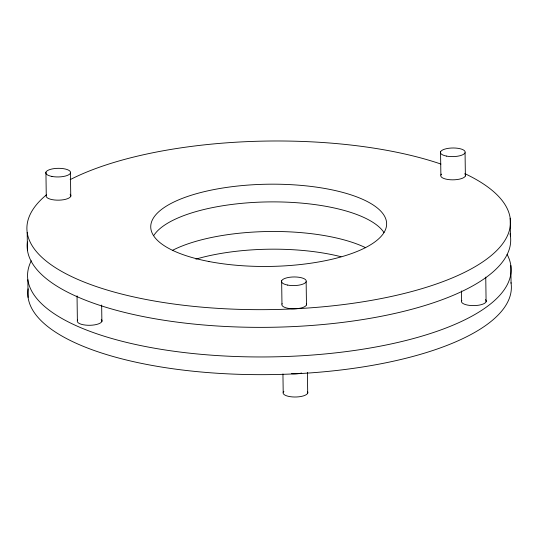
<?xml version="1.0" encoding="UTF-8"?>
<svg xmlns="http://www.w3.org/2000/svg" width="538" height="538" viewBox="0 0 538 538"><rect width="100%" height="100%" fill="white"/><g stroke="black" fill="none" stroke-linecap="round" stroke-linejoin="round"><path stroke-width="0.81" d="M510.172 218.233L510.414 235.933M510.831 265.53L511.08 283.23M485.753 277.104L486.096 301.771M465.061 152.779L465.383 175.987M461.456 290.95L461.591 300.816M440.555 151.824L440.878 175.038M306.142 281.751L306.472 304.965M307.413 372.451L307.702 393.17M281.643 280.802L281.966 304.01M282.941 373.984L283.196 392.222M101.655 305.012L101.884 321.455M77.035 295.839L77.378 320.5M70.438 173.115L70.76 196.323M45.932 172.16L46.261 195.375M27.189 232.416L27.438 250.116M27.848 279.713L28.097 297.413M301.737 373.056A12.387 4.317 -0.8 0 1 291.542 373.661M307.568 391.664A12.387 4.317 -0.8 0 1 294.474 397.01A12.387 4.317 -0.8 0 1 283.882 391.301M70.108 194.198A12.387 4.317 -0.8 0 1 59.072 200.156A12.387 4.317 -0.8 0 1 46.564 194.857M464.845 173.639A241.804 84.284 -0.8 0 1 295.066 308.792A241.804 84.284 -0.8 0 1 46.517 194.79M70.162 179.645A241.804 84.284 -0.8 0 1 440.945 164.063M306.337 303.452A12.387 4.317 -0.8 0 1 294.125 308.805A12.387 4.317 -0.8 0 1 282.141 303.688M465.088 174.245A12.387 4.317 -0.8 0 1 452.498 179.833A12.387 4.317 -0.8 0 1 441.557 174.117M510.992 282.652A241.804 84.284 -0.8 0 1 269.901 374.609A241.804 84.284 -0.8 0 1 28.151 288.792M195.919 259.108A117.957 41.117 -0.8 0 1 340.991 256.713M507.092 254.38A241.804 84.284 -0.8 0 1 270.123 356.902A241.804 84.284 -0.8 0 1 31.305 260.755M172.624 250.271A117.957 41.117 -0.8 0 1 365.705 247.729M510.037 233.801A241.804 84.284 -0.8 0 1 272.235 327.265A241.804 84.284 -0.8 0 1 27.411 242.026M153.868 235.388A117.957 41.117 -0.8 0 1 268.987 201.905A117.957 41.117 -0.8 0 1 384.011 232.604M485.451 299.646A12.387 4.317 -0.8 0 1 474.476 305.597A12.387 4.317 -0.8 0 1 461.86 300.352M101.238 319.33A12.387 4.317 -0.8 0 1 90.263 325.282A12.387 4.317 -0.8 0 1 77.647 320.043M51.91 176.437A12.387 4.317 -0.8 0 0 70.565 172.516A12.387 4.317 -0.8 0 0 52.078 168.959A12.387 4.317 -0.8 0 0 51.91 176.437M287.622 285.073A12.387 4.317 -0.8 0 0 306.277 281.159A12.387 4.317 -0.8 0 0 287.783 277.595A12.387 4.317 -0.8 0 0 287.622 285.073M446.533 156.101A12.387 4.317 -0.8 0 0 465.188 152.18A12.387 4.317 -0.8 0 0 446.695 148.623A12.387 4.317 -0.8 0 0 446.533 156.101M208.926 261.508A117.957 41.117 -0.8 0 0 386.627 224.191A117.957 41.117 -0.8 0 0 210.486 190.27A117.957 41.117 -0.8 0 0 208.926 261.508"/></g></svg>
